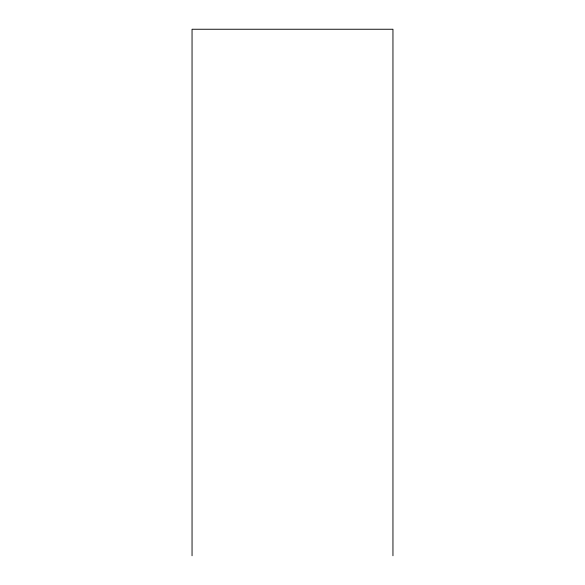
<?xml version="1.0" encoding="UTF-8"?>
<svg xmlns="http://www.w3.org/2000/svg" width="585" height="585" viewBox="0 0 585 585"><rect width="100%" height="100%" fill="white"/><g stroke="black" fill="none" stroke-linecap="round" stroke-linejoin="round"><path stroke-width="0.88" d="M392.952 555.75L392.952 29.25L192.048 29.25L192.048 555.75"/></g></svg>
